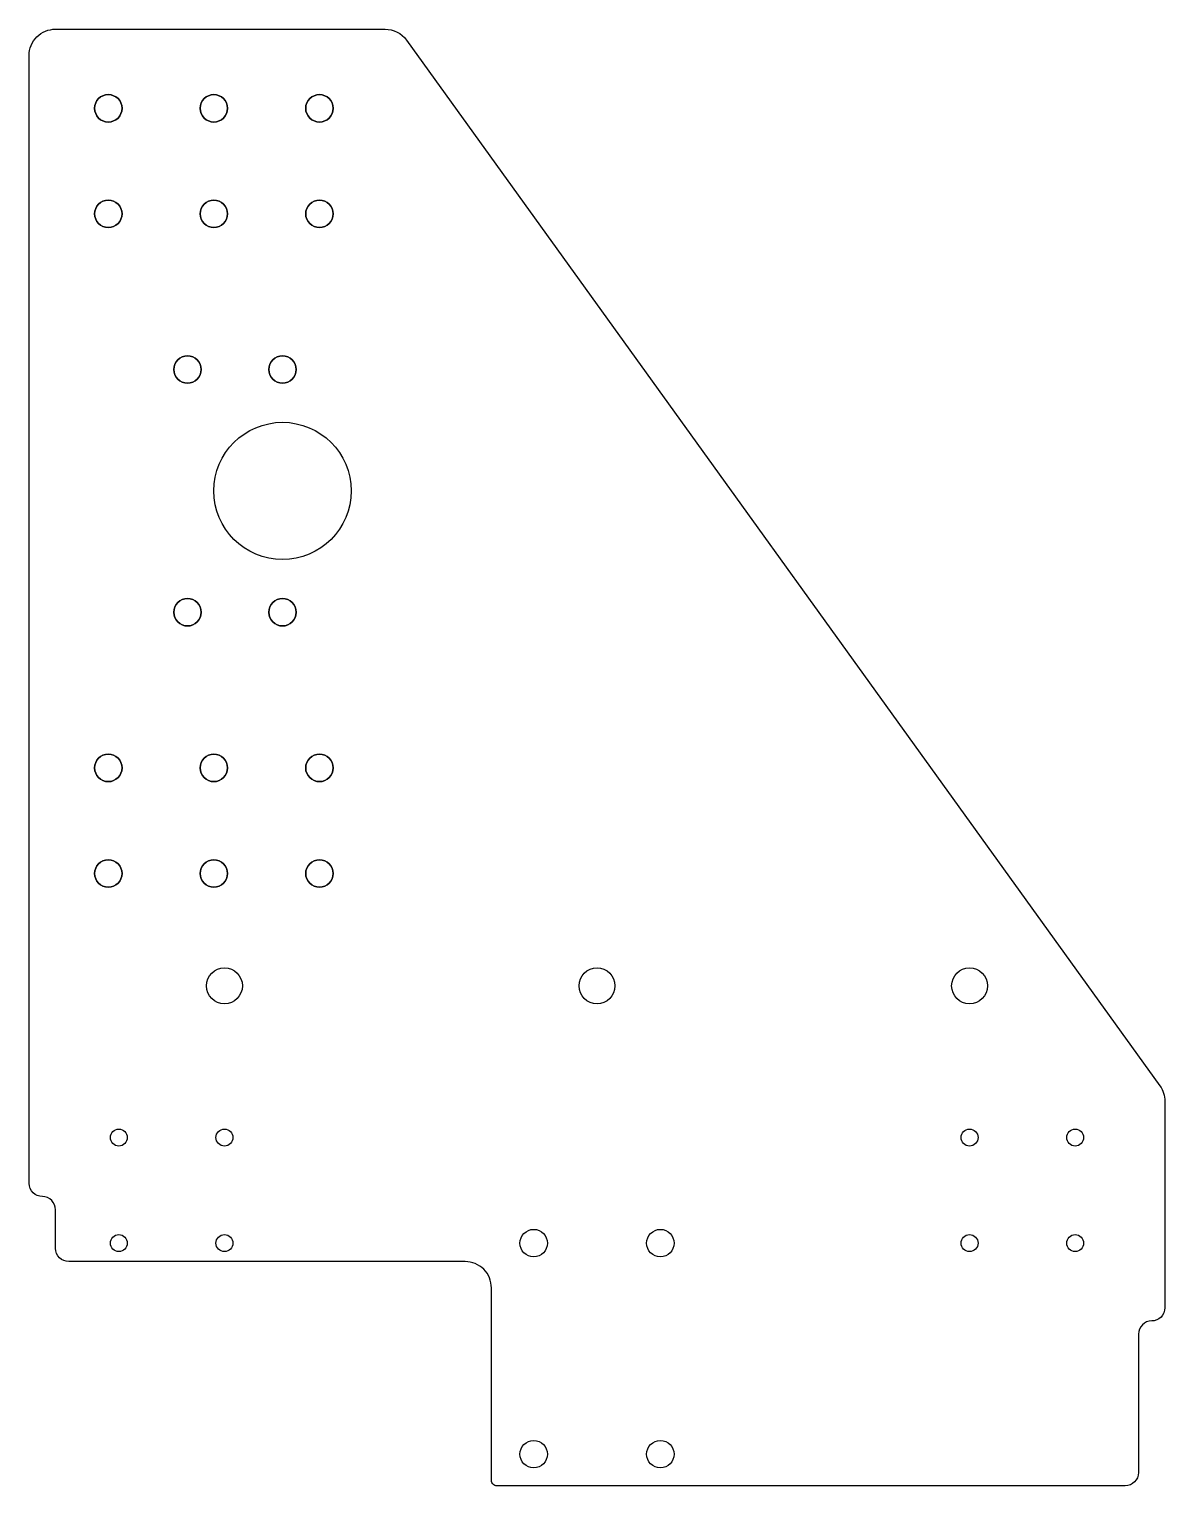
# Model space of a CAD drawing. Header units: millimetres. Extents: x 125 to 340, y 496 to 772.
import ezdxf

# ---------------------------------------------------------------- set-up
doc = ezdxf.new("R2010")
doc.units = ezdxf.units.MM
doc.layers.get('0').update_dxf_attribs({"linetype": 'CONTINUOUS'})

msp = doc.modelspace()

# ---------------------------------------------------------------- linework, layer by layer
msp.add_lwpolyline([(335.08, 498.15, -0.414214), (332.58, 495.65), (213.49, 495.65, -0.414214), (212.49, 496.65), (212.49, 533.15, 0.414214), (207.49, 538.15), (132.4, 538.15, -0.414214), (129.9, 540.65), (129.9, 547.97, 0.414214), (127.4, 550.47, -0.414214), (124.9, 552.97), (124.9, 766.7, -0.414214), (129.9, 771.7), (192.34, 771.7, -0.241165), (196.39, 769.63), (339.13, 571.45, -0.157332), (340.08, 568.53), (340.08, 529.4, -0.414214), (337.58, 526.9, 0.414214), (335.08, 524.4)], format="xyb", close=True)
msp.add_lwpolyline([(335.08, 498.15, -0.414214), (332.58, 495.65), (213.49, 495.65, -0.414214), (212.49, 496.65), (212.49, 533.15, 0.414214), (207.49, 538.15), (132.4, 538.15, -0.414214), (129.9, 540.65), (129.9, 547.97, 0.414214), (127.4, 550.47, -0.414214), (124.9, 552.97), (124.9, 766.7, -0.414214), (129.9, 771.7), (192.34, 771.7, -0.241165), (196.39, 769.63), (339.13, 571.45, -0.157332), (340.08, 568.53), (340.08, 529.4, -0.414214), (337.58, 526.9, 0.414214), (335.08, 524.4)], format="xyb", close=True)
at = {"extrusion": (5.05443e-29, -7.82668e-24, -1)}
for centre in [(-139.9, 756.7, 0), (-159.9, 756.7, 0), (-179.9, 756.7, 0), (-139.9, 736.7, 0), (-159.9, 736.7, 0), (-179.9, 736.7, 0), (-154.9, 707.2, 0), (-172.9, 707.2, 0), (-154.9, 661.2, 0), (-172.9, 661.2, 0), (-139.9, 631.7, 0), (-159.9, 631.7, 0), (-179.9, 631.7, 0), (-139.9, 611.7, 0), (-159.9, 611.7, 0), (-179.9, 611.7, 0)]:
    msp.add_circle(centre, 2.6, dxfattribs=at)
for centre, radius in [((139.9, 756.7), 2.6), ((159.9, 756.7), 2.6), ((179.9, 756.7), 2.6), ((139.9, 736.7), 2.6), ((159.9, 736.7), 2.6), ((179.9, 736.7), 2.6), ((154.9, 707.2), 2.6), ((172.9, 707.2), 2.6), ((172.9, 684.2, 0), 13), ((172.9, 684.2), 13), ((154.9, 661.2), 2.6), ((172.9, 661.2), 2.6), ((139.9, 631.7), 2.6), ((159.9, 631.7), 2.6), ((179.9, 631.7), 2.6), ((139.9, 611.7), 2.6), ((159.9, 611.7), 2.6), ((179.9, 611.7), 2.6), ((161.9, 590.4, 0), 3.4), ((161.9, 590.4), 3.4), ((232.49, 590.4, 0), 3.4), ((232.49, 590.4), 3.4), ((303.08, 590.4, 0), 3.4), ((303.08, 590.4), 3.4), ((141.9, 561.65, 0), 1.6), ((141.9, 561.65), 1.6), ((161.9, 561.65, 0), 1.6), ((161.9, 561.65), 1.6), ((303.08, 561.65, 0), 1.6), ((303.08, 561.65), 1.6), ((323.08, 561.65, 0), 1.6), ((323.08, 561.65), 1.6), ((220.49, 541.65, 0), 2.6), ((220.49, 541.65), 2.6), ((244.49, 541.65, 0), 2.6), ((244.49, 541.65), 2.6), ((141.9, 541.65, 0), 1.6), ((141.9, 541.65), 1.6), ((161.9, 541.65, 0), 1.6), ((161.9, 541.65), 1.6), ((303.08, 541.65, 0), 1.6), ((303.08, 541.65), 1.6), ((323.08, 541.65, 0), 1.6), ((323.08, 541.65), 1.6), ((220.49, 501.65, 0), 2.6), ((220.49, 501.65), 2.6), ((244.49, 501.65, 0), 2.6), ((244.49, 501.65), 2.6)]:
    msp.add_circle(centre, radius)

doc.saveas('drawing.dxf')
